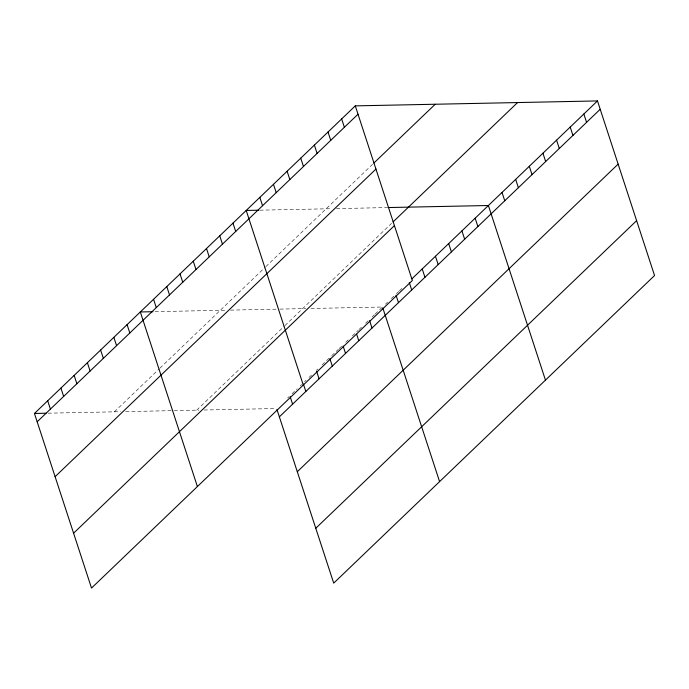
<?xml version="1.0" encoding="UTF-8"?>
<svg xmlns="http://www.w3.org/2000/svg" width="689" height="689" viewBox="0 0 689 689"><rect width="100%" height="100%" fill="white"/><g stroke="black" fill="none" stroke-linecap="round" stroke-linejoin="round"><path stroke-width="0.52" stroke-dasharray="3.44 2.58" d="M114.374 411.833L159.228 368.839M159.96 368.133L265.101 267.332M265.833 266.626L373.093 163.801M196.718 410.153L284.212 326.267M284.945 325.57L391.559 223.357M287.666 397.949L289.139 396.537M292.084 393.72L297.226 388.785M300.171 385.969L301.636 384.557M304.581 381.74L306.054 380.328M308.991 377.503L312.668 373.981M316.346 370.458L317.818 369.046M322.228 364.817L325.906 361.294M326.638 360.588L331.047 356.359M331.788 355.653L338.402 349.314M339.134 348.608L342.08 345.783M345.757 342.261L349.435 338.738M352.372 335.922L358.254 330.281M358.986 329.575L362.664 326.052M365.609 323.227L368.546 320.411M372.224 316.888L374.428 314.77M375.169 314.063L378.838 310.541M379.579 309.835L382.516 307.018L309.955 308.5M385.461 304.193L387.666 302.083M391.343 298.561L394.28 295.736M396.485 293.626L398.69 291.507M399.431 290.801L403.108 287.279M259.874 210.179L331.271 208.724M336.421 208.612L386.856 207.587M155.051 311.661L226.423 310.205M230.539 310.119L278.924 309.128M279.949 309.111L305.752 308.586M48.118 413.185L120.549 411.712M125.691 411.609L173.042 410.635M174.076 410.618L198.82 410.11M204.082 410.007L275.591 408.543"/><path stroke-width="1.03" d="M355.291 105.873L412.358 280.475L91.516 588.07L34.45 413.469L355.291 105.873L597.484 100.93L654.55 275.531L333.709 583.127L276.944 409.447M37.172 421.797L358.013 114.21M373.851 163.069L435.215 104.246M55.111 476.667L375.953 169.081M393.031 221.944L517.56 102.566M73.585 533.2L394.427 225.613M411.927 278.821L597.484 100.93M279.364 416.854L600.205 109.267M297.295 471.724L618.136 164.128M315.777 528.256L636.619 220.661M258.823 210.197L246.206 210.455L303.272 385.056M387.89 207.561L488.398 205.511L545.464 380.113M152.949 311.704L140.323 311.962L197.398 486.563M34.45 413.469L46.017 413.228M583.841 114.004L586.572 122.341M570.208 127.077L572.929 135.406M556.574 140.151L559.296 148.48M542.941 153.225L545.662 161.553M529.298 166.29L532.029 174.627M515.665 179.364L518.386 187.701M502.031 192.438L504.753 200.775M475.16 218.198L477.882 226.535M461.923 230.893L464.653 239.221M448.694 243.579L451.416 251.907M435.457 256.265L438.178 264.602M422.219 268.951L424.949 277.288M409.292 282.568L411.712 289.974M341.658 118.947L344.379 127.284M396.054 295.254L398.475 302.66M328.024 132.021L330.746 140.358M382.817 307.94L439.582 481.62M314.382 145.095L317.104 153.423M369.588 320.635L372.008 328.042M300.748 158.169L303.47 166.497M356.652 334.243L358.771 340.728M287.115 171.242L289.836 179.571M343.113 346.007L345.533 353.414M273.473 184.316L276.203 192.644M329.885 358.693L332.305 366.1M259.839 197.381L262.561 205.718M316.647 371.388L319.067 378.795M303.41 384.074L305.83 391.481M290.181 396.761L292.601 404.167M232.968 223.141L235.698 231.478M219.739 235.836L222.461 244.164M206.502 248.522L209.223 256.851M193.264 261.209L195.986 269.545M180.036 273.895L182.757 282.232M166.798 286.59L169.52 294.918M153.561 299.276L156.282 307.604M127.095 324.648L129.816 332.985M113.857 337.343L116.579 345.671M100.62 350.029L103.35 358.358M87.391 362.715L90.113 371.052M74.154 375.402L76.875 383.739M60.916 388.088L63.646 396.425M47.687 400.783L50.409 409.111"/></g></svg>
